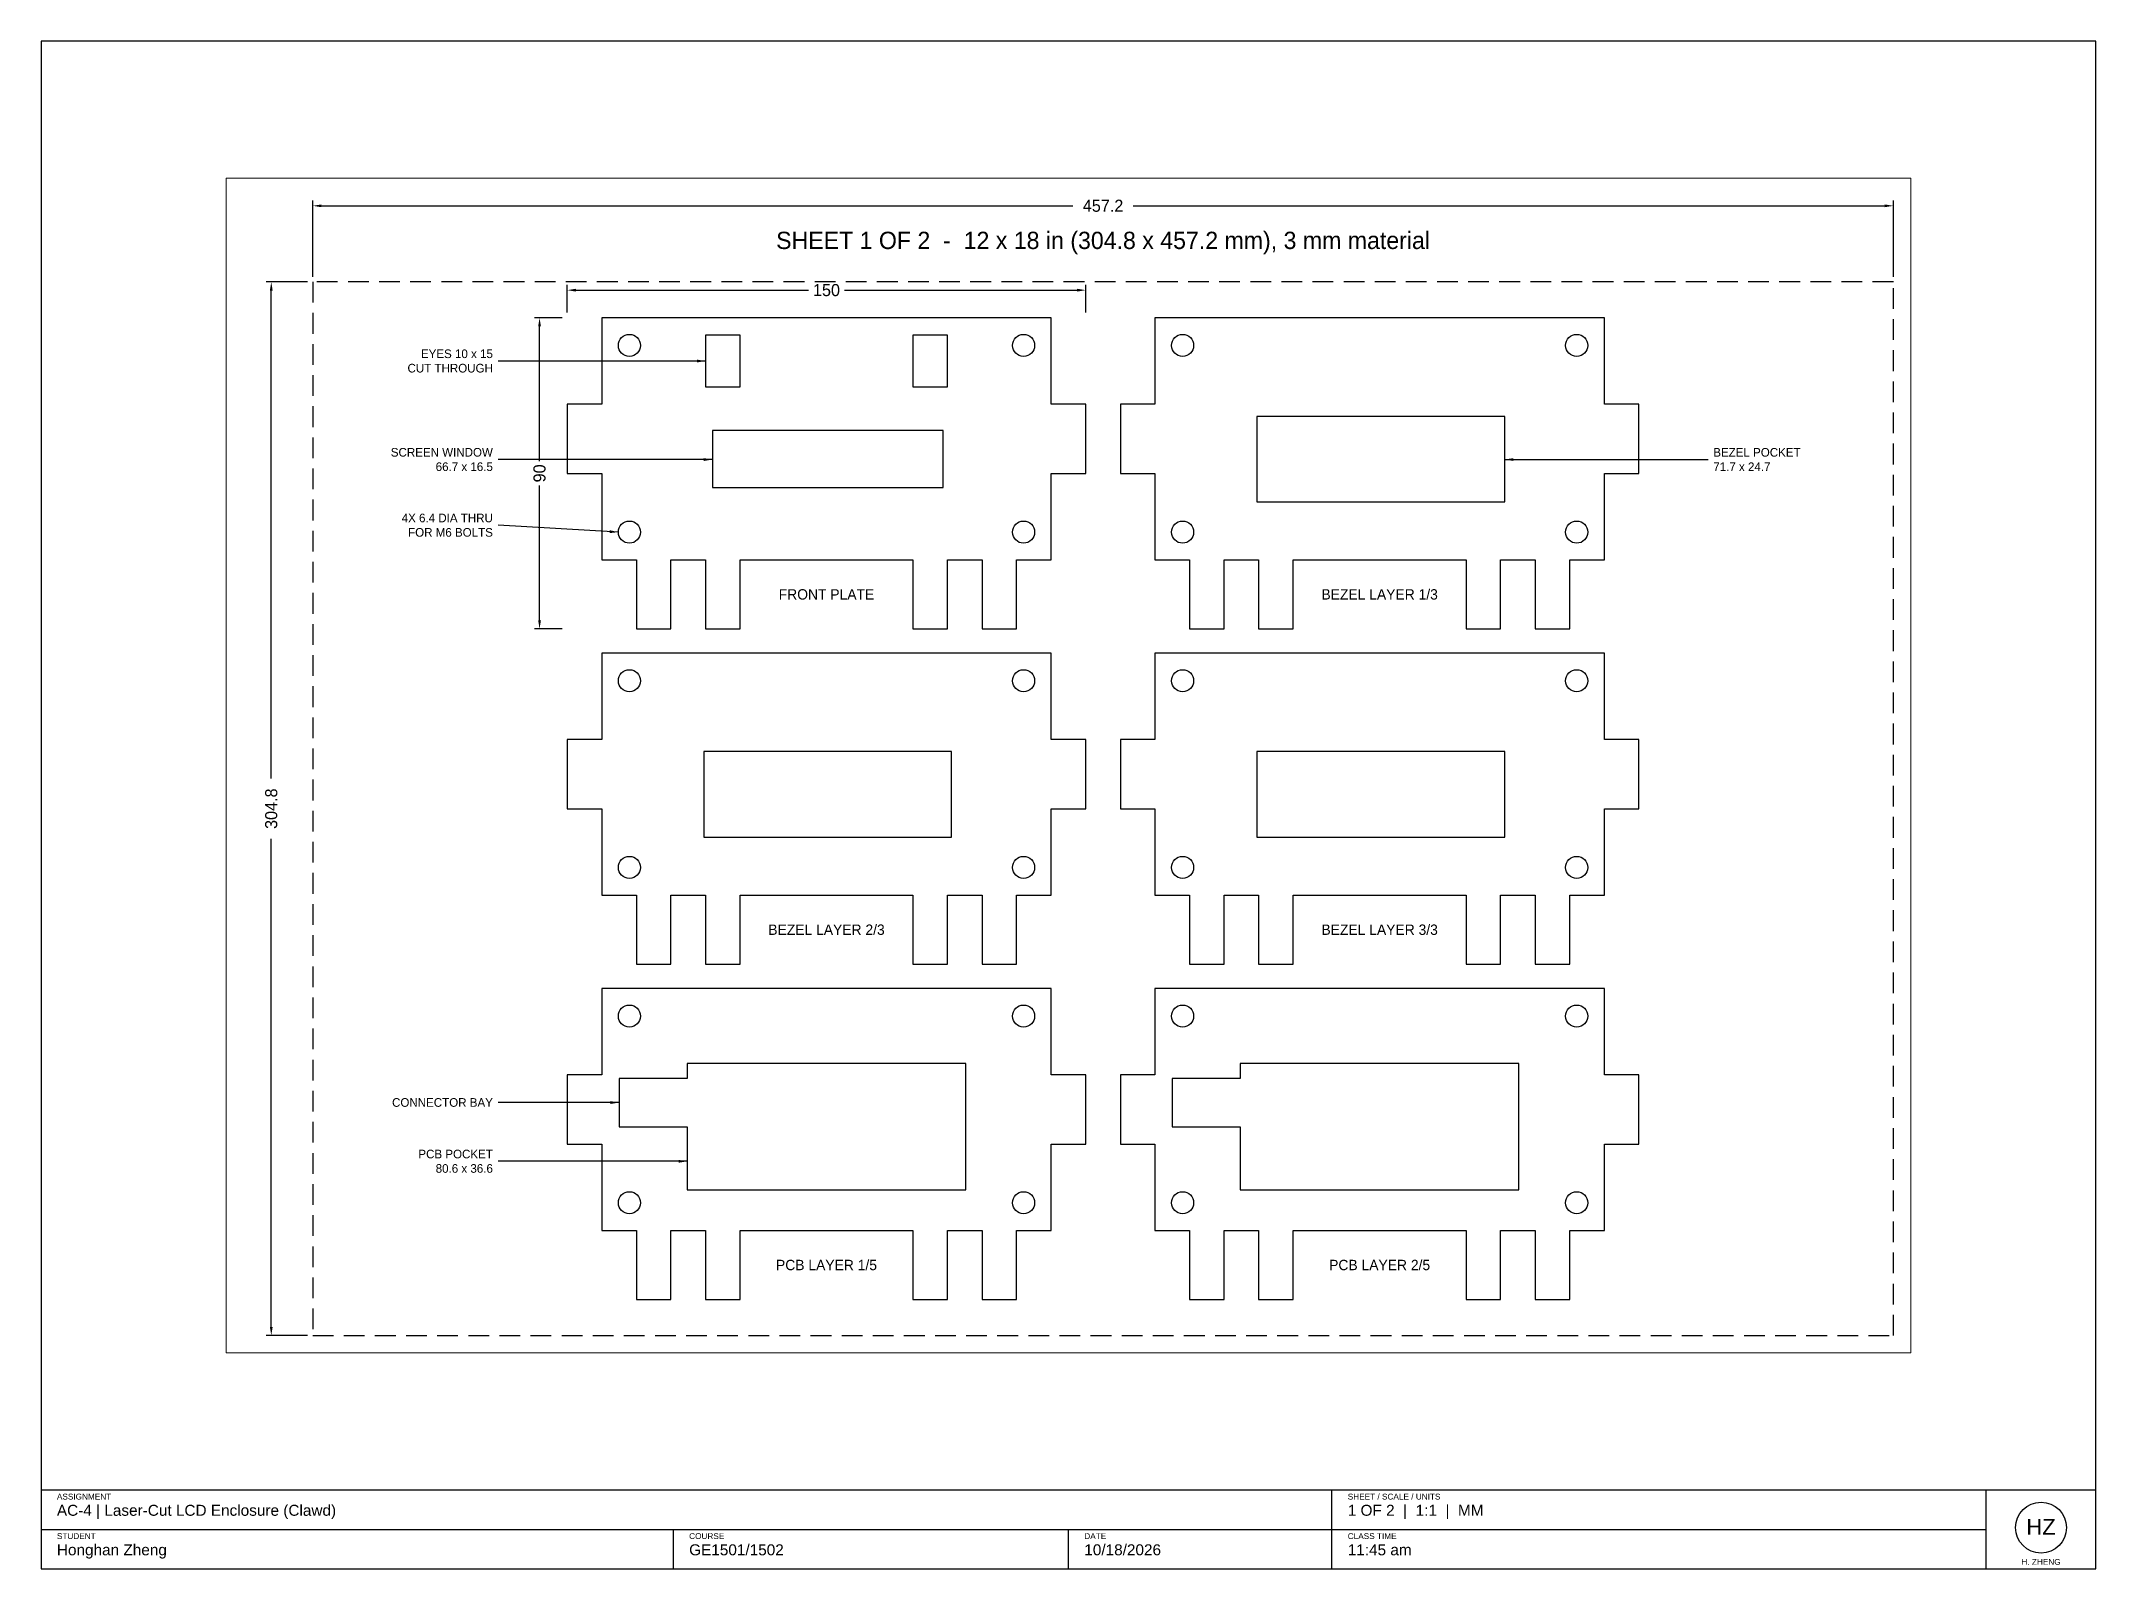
# Paper-space layout 'SHEET 1' of a CAD drawing. Header units: millimetres. Extents: x 8 to 602, y 8 to 450.
# The model-space entities are those that its viewports show. They can reach past a viewport. Long polylines and large blocks are cut down to what shows.
import ezdxf
from ezdxf.enums import TextEntityAlignment as Align

# ---------------------------------------------------------------- set-up
doc = ezdxf.new("R2010")
doc.units = ezdxf.units.MM
doc.linetypes.add('DASHED', pattern=[9, 6, -3])
for name, color, linetype in [('CUT', 1, 'Continuous'), ('DIM', 3, 'Continuous'), ('LOGO', 7, 'Continuous'), ('SHEET', 8, 'Continuous'), ('TitleBlock', 7, 'Continuous'), ('TitleText', 7, 'Continuous')]:
    doc.layers.add(name, color=color, linetype=linetype)
doc.layers.add('VIEWPORTS', color=8, linetype='Continuous', plot=False)
doc.styles.add('AC3Arial', font='Arial.ttf')
doc.dimstyles.get("Standard").update_dxf_attribs({"dimtxt": 2.5, "dimasz": 2.5, "dimexe": 1.25, "dimexo": 0.625, "dimtad": 1, "dimcen": 2.5, "dimazin": 3, "dimtfac": 1, "dimtmove": 0, "dimatfit": 3, "dimarcsym": 0})

# ---------------------------------------------------------------- blocks, each defined once
blk = doc.blocks.new('_CLOSEDFILLED')
at = {"color": 0, "linetype": 'ByBlock'}
blk.add_solid([(-1, 0.16), (0, 0), (-1, -0.16)], dxfattribs=at)
blk = doc.blocks.new('*D0')
at = {"transparency": 16777216}
for p, q in [((0, 306.3), (0, 328.3)), ((457.2, 306.3), (457.2, 328.3)), ((2.5, 326.8), (219.85, 326.8)), ((237.35, 326.8), (454.7, 326.8))]:
    blk.add_line(p, q, dxfattribs=at)
at = {"layer": 'Defpoints', "transparency": 16777216}
for p in [(0, 326.8), (0, 304.8), (457.2, 304.8)]:
    blk.add_point(p, dxfattribs=at)
at = {"layer": 'DIM', "transparency": 16777216, "xscale": 2.5, "yscale": 2.5, "rotation": 180}
blk.add_blockref('_CLOSEDFILLED', (0, 326.8), dxfattribs=at)
at = {"layer": 'DIM', "transparency": 16777216, "xscale": 2.5, "yscale": 2.5}
blk.add_blockref('_CLOSEDFILLED', (457.2, 326.8), dxfattribs=at)
at = {"layer": 'DIM', "transparency": 16777216, "insert": (228.6, 326.8), "char_height": 3.5, "attachment_point": 5}
blk.add_mtext('457.2', dxfattribs=at)
blk = doc.blocks.new('*D2')
at = {"transparency": 16777216}
for p, q in [((-1.5, 304.8), (-13.5, 304.8)), ((-12, 161.15), (-12, 302.3)), ((-12, 2.5), (-12, 143.65)), ((-1.5, 0), (-13.5, 0))]:
    blk.add_line(p, q, dxfattribs=at)
at = {"layer": 'Defpoints', "transparency": 16777216}
for p in [(0, 304.8), (-12, 0), (0, 0)]:
    blk.add_point(p, dxfattribs=at)
at = {"layer": 'DIM', "transparency": 16777216, "xscale": 2.5, "yscale": 2.5}
for p, rotation in [((-12, 304.8), 90), ((-12, 0), 270)]:
    blk.add_blockref('_CLOSEDFILLED', p, dxfattribs=dict(at, rotation=rotation))
at = {"layer": 'DIM', "transparency": 16777216, "insert": (-12, 152.4), "char_height": 3.5, "attachment_point": 5, "rotation": 90}
blk.add_mtext('304.8', dxfattribs=at)
blk = doc.blocks.new('*D5')
at = {"transparency": 16777216}
for p, q in [((73.6, 295.9), (73.6, 303.9)), ((223.6, 295.9), (223.6, 303.9)), ((76.1, 302.4), (143.35, 302.4)), ((153.85, 302.4), (221.1, 302.4))]:
    blk.add_line(p, q, dxfattribs=at)
at = {"layer": 'Defpoints', "transparency": 16777216}
for p in [(73.6, 302.4), (73.6, 294.4), (223.6, 294.4)]:
    blk.add_point(p, dxfattribs=at)
at = {"layer": 'DIM', "transparency": 16777216, "xscale": 2.5, "yscale": 2.5, "rotation": 180}
blk.add_blockref('_CLOSEDFILLED', (73.6, 302.4), dxfattribs=at)
at = {"layer": 'DIM', "transparency": 16777216, "xscale": 2.5, "yscale": 2.5}
blk.add_blockref('_CLOSEDFILLED', (223.6, 302.4), dxfattribs=at)
at = {"layer": 'DIM', "transparency": 16777216, "insert": (148.6, 302.4), "char_height": 3.5, "attachment_point": 5}
blk.add_mtext('150', dxfattribs=at)
blk = doc.blocks.new('*D6')
at = {"transparency": 16777216}
for p, q in [((72.1, 294.4), (64.1, 294.4)), ((65.6, 252.9), (65.6, 291.9)), ((65.6, 206.9), (65.6, 245.9)), ((72.1, 204.4), (64.1, 204.4))]:
    blk.add_line(p, q, dxfattribs=at)
at = {"layer": 'Defpoints', "transparency": 16777216}
for p in [(73.6, 294.4), (65.6, 204.4), (73.6, 204.4)]:
    blk.add_point(p, dxfattribs=at)
at = {"layer": 'DIM', "transparency": 16777216, "xscale": 2.5, "yscale": 2.5}
for p, rotation in [((65.6, 294.4), 90), ((65.6, 204.4), 270)]:
    blk.add_blockref('_CLOSEDFILLED', p, dxfattribs=dict(at, rotation=rotation))
at = {"layer": 'DIM', "transparency": 16777216, "insert": (65.6, 249.4), "char_height": 3.5, "attachment_point": 5, "rotation": 90}
blk.add_mtext('90', dxfattribs=at)

msp = doc.modelspace()

# ---------------------------------------------------------------- linework, layer by layer
at = {"layer": 'CUT'}
for points in [[(93.6, 204.4), (103.6, 204.4), (103.6, 224.4), (113.6, 224.4), (113.6, 204.4), (123.6, 204.4), (123.6, 224.4), (173.6, 224.4), (173.6, 204.4), (183.6, 204.4), (183.6, 224.4), (193.6, 224.4), (193.6, 204.4), (203.6, 204.4), (203.6, 224.4), (213.6, 224.4), (213.6, 249.4), (223.6, 249.4), (223.6, 269.4), (213.6, 269.4), (213.6, 294.4), (83.6, 294.4), (83.6, 269.4), (73.6, 269.4), (73.6, 249.4), (83.6, 249.4), (83.6, 224.4), (93.6, 224.4)], [(253.6, 204.4), (263.6, 204.4), (263.6, 224.4), (273.6, 224.4), (273.6, 204.4), (283.6, 204.4), (283.6, 224.4), (333.6, 224.4), (333.6, 204.4), (343.6, 204.4), (343.6, 224.4), (353.6, 224.4), (353.6, 204.4), (363.6, 204.4), (363.6, 224.4), (373.6, 224.4), (373.6, 249.4), (383.6, 249.4), (383.6, 269.4), (373.6, 269.4), (373.6, 294.4), (243.6, 294.4), (243.6, 269.4), (233.6, 269.4), (233.6, 249.4), (243.6, 249.4), (243.6, 224.4), (253.6, 224.4)], [(113.6, 274.4), (123.6, 274.4), (123.6, 289.4), (113.6, 289.4)], [(173.6, 274.4), (183.6, 274.4), (183.6, 289.4), (173.6, 289.4)], [(115.6, 245.3), (182.3, 245.3), (182.3, 261.8), (115.6, 261.8)], [(273.1, 241.2), (344.8, 241.2), (344.8, 265.9), (273.1, 265.9)], [(93.6, 107.4), (103.6, 107.4), (103.6, 127.4), (113.6, 127.4), (113.6, 107.4), (123.6, 107.4), (123.6, 127.4), (173.6, 127.4), (173.6, 107.4), (183.6, 107.4), (183.6, 127.4), (193.6, 127.4), (193.6, 107.4), (203.6, 107.4), (203.6, 127.4), (213.6, 127.4), (213.6, 152.4), (223.6, 152.4), (223.6, 172.4), (213.6, 172.4), (213.6, 197.4), (83.6, 197.4), (83.6, 172.4), (73.6, 172.4), (73.6, 152.4), (83.6, 152.4), (83.6, 127.4), (93.6, 127.4)], [(253.6, 107.4), (263.6, 107.4), (263.6, 127.4), (273.6, 127.4), (273.6, 107.4), (283.6, 107.4), (283.6, 127.4), (333.6, 127.4), (333.6, 107.4), (343.6, 107.4), (343.6, 127.4), (353.6, 127.4), (353.6, 107.4), (363.6, 107.4), (363.6, 127.4), (373.6, 127.4), (373.6, 152.4), (383.6, 152.4), (383.6, 172.4), (373.6, 172.4), (373.6, 197.4), (243.6, 197.4), (243.6, 172.4), (233.6, 172.4), (233.6, 152.4), (243.6, 152.4), (243.6, 127.4), (253.6, 127.4)], [(113.1, 144.2), (184.8, 144.2), (184.8, 168.9), (113.1, 168.9)], [(273.1, 144.2), (344.8, 144.2), (344.8, 168.9), (273.1, 168.9)], [(93.6, 10.4), (103.6, 10.4), (103.6, 30.4), (113.6, 30.4), (113.6, 10.4), (123.6, 10.4), (123.6, 30.4), (173.6, 30.4), (173.6, 10.4), (183.6, 10.4), (183.6, 30.4), (193.6, 30.4), (193.6, 10.4), (203.6, 10.4), (203.6, 30.4), (213.6, 30.4), (213.6, 55.4), (223.6, 55.4), (223.6, 75.4), (213.6, 75.4), (213.6, 100.4), (83.6, 100.4), (83.6, 75.4), (73.6, 75.4), (73.6, 55.4), (83.6, 55.4), (83.6, 30.4), (93.6, 30.4)], [(253.6, 10.4), (263.6, 10.4), (263.6, 30.4), (273.6, 30.4), (273.6, 10.4), (283.6, 10.4), (283.6, 30.4), (333.6, 30.4), (333.6, 10.4), (343.6, 10.4), (343.6, 30.4), (353.6, 30.4), (353.6, 10.4), (363.6, 10.4), (363.6, 30.4), (373.6, 30.4), (373.6, 55.4), (383.6, 55.4), (383.6, 75.4), (373.6, 75.4), (373.6, 100.4), (243.6, 100.4), (243.6, 75.4), (233.6, 75.4), (233.6, 55.4), (243.6, 55.4), (243.6, 30.4), (253.6, 30.4)], [(108.3, 42.1), (188.9, 42.1), (188.9, 78.7), (108.3, 78.7), (108.3, 74.4), (88.6, 74.4), (88.6, 60.4), (108.3, 60.4)], [(268.3, 42.1), (348.9, 42.1), (348.9, 78.7), (268.3, 78.7), (268.3, 74.4), (248.6, 74.4), (248.6, 60.4), (268.3, 60.4)]]:
    msp.add_lwpolyline(points, close=True, dxfattribs=at)
for centre in [(91.6, 286.4), (205.6, 286.4), (251.6, 286.4), (365.6, 286.4), (91.6, 232.4), (205.6, 232.4), (251.6, 232.4), (365.6, 232.4), (91.6, 189.4), (205.6, 189.4), (251.6, 189.4), (365.6, 189.4), (91.6, 135.4), (205.6, 135.4), (251.6, 135.4), (365.6, 135.4), (91.6, 92.4), (205.6, 92.4), (251.6, 92.4), (365.6, 92.4), (91.6, 38.4), (205.6, 38.4), (251.6, 38.4), (365.6, 38.4)]:
    msp.add_circle(centre, 3.2, dxfattribs=at)
at = {"layer": 'SHEET', "linetype": 'DASHED'}
msp.add_lwpolyline([(0, 0), (457.2, 0), (457.2, 304.8), (0, 304.8)], close=True, dxfattribs=at)

# ---------------------------------------------------------------- texts
at = {"layer": 'DIM'}
for s, height, p in [('SHEET 1 OF 2  -  12 x 18 in (304.8 x 457.2 mm), 3 mm material', 5, (228.6, 316.8)), ('FRONT PLATE', 3, (148.6, 214.4)), ('BEZEL LAYER 1/3', 3, (308.6, 214.4)), ('BEZEL LAYER 2/3', 3, (148.6, 117.4)), ('BEZEL LAYER 3/3', 3, (308.6, 117.4)), ('PCB LAYER 1/5', 3, (148.6, 20.4)), ('PCB LAYER 2/5', 3, (308.6, 20.4))]:
    msp.add_text(s, height=height, dxfattribs=at).set_placement(p, align=Align.MIDDLE_CENTER)
at = {"layer": 'DIM', "char_height": 2.5}
for s, insert, attachment_point in [('EYES 10 x 15\\PCUT THROUGH', (52.1, 281.9), 6), ('SCREEN WINDOW\\P66.7 x 16.5', (52.1, 253.4), 6), ('BEZEL POCKET\\P71.7 x 24.7', (405.1, 253.4), 4), ('4X 6.4 DIA THRU\\PFOR M6 BOLTS', (52.1, 234.4), 6), ('CONNECTOR BAY', (52.1, 67.4), 6), ('PCB POCKET\\P80.6 x 36.6', (52.1, 50.4), 6)]:
    msp.add_mtext(s, dxfattribs=dict(at, insert=insert, attachment_point=attachment_point))

# ---------------------------------------------------------------- dimensions: what is measured, and where the dimension line sits
at = {"layer": 'DIM'}
for base, p1, p2, picture, middle in [((0, 326.8), (0, 304.8), (457.2, 304.8), '*D0', (228.6, 326.8)), ((73.6, 302.4), (73.6, 294.4), (223.6, 294.4), '*D5', (148.6, 302.4))]:
    dim = msp.add_linear_dim(base=base, p1=p1, p2=p2, dimstyle='Standard', override={"dimtxt": 3.5, "dimasz": 2.5, "dimexe": 1.5, "dimexo": 1.5, "dimgap": 1, "dimdec": 2, "dimlfac": 1, "dimdsep": 46, "dimtxsty": 'Standard', "dimclrd": 256, "dimclre": 256, "dimclrt": 256}, dxfattribs=at)
    dim.commit()
    dim.dimension.update_dxf_attribs({"geometry": picture, "text_midpoint": middle})
for base, p1, p2, picture, middle in [((-12, 0), (0, 0), (0, 304.8), '*D2', (-12, 152.4)), ((65.6, 204.4), (73.6, 204.4), (73.6, 294.4), '*D6', (65.6, 249.4))]:
    dim = msp.add_linear_dim(base=base, p1=p1, p2=p2, angle=90, dimstyle='Standard', override={"dimtxt": 3.5, "dimasz": 2.5, "dimexe": 1.5, "dimexo": 1.5, "dimgap": 1, "dimdec": 2, "dimlfac": 1, "dimdsep": 46, "dimtxsty": 'Standard', "dimclrd": 256, "dimclre": 256, "dimclrt": 256}, dxfattribs=at)
    dim.commit()
    dim.dimension.update_dxf_attribs({"geometry": picture, "text_midpoint": middle})

# ---------------------------------------------------------------- leaders
for points in [[(113.6, 281.9), (53.6, 281.9)], [(115.6, 253.4), (53.6, 253.4)], [(344.8, 253.4), (403.6, 253.4)], [(88.4, 232.4), (53.6, 234.4)], [(88.6, 67.4), (53.6, 67.4)], [(108.3, 50.4), (53.6, 50.4)]]:
    msp.add_leader(points, dimstyle='Standard', override={"dimasz": 2.5, "dimclrd": 256}, dxfattribs=at)

psp = doc.layouts.new('SHEET 1')

# ---------------------------------------------------------------- linework, layer by layer
at = {"layer": 'LOGO'}
psp.add_circle((586.105, 19.558), 7.366, dxfattribs=at)
at = {"layer": 'TitleBlock'}
for p, q in [((7.62, 30.48), (601.98, 30.48)), ((381, 7.62), (381, 30.48)), ((570.23, 7.62), (570.23, 30.48)), ((7.62, 19.05), (570.23, 19.05)), ((190.5, 7.62), (190.5, 19.05)), ((304.8, 7.62), (304.8, 19.05))]:
    psp.add_line(p, q, dxfattribs=at)
psp.add_lwpolyline([(7.62, 7.62), (601.98, 7.62), (601.98, 449.58), (7.62, 449.58)], close=True, dxfattribs=at)

# ---------------------------------------------------------------- texts
at = {"layer": 'LOGO', "style": 'AC3Arial'}
for s, height, p in [('HZ', 4.572, (586.105, 19.812)), ('H. ZHENG', 1.7018, (586.105, 9.652))]:
    psp.add_text(s, height=height, dxfattribs=at).set_placement(p, align=Align.MIDDLE_CENTER)
at = {"layer": 'TitleText', "style": 'AC3Arial'}
for s, height, p in [('ASSIGNMENT', 1.7018, (12.192, 27.686)), ('AC-4 | Laser-Cut LCD Enclosure (Clawd)', 3.175, (12.192, 22.987)), ('SHEET / SCALE / UNITS', 1.7018, (385.572, 27.686)), ('1 OF 2  |  1:1  |  MM', 3.175, (385.572, 22.987)), ('STUDENT', 1.7018, (12.192, 16.256)), ('COURSE', 1.7018, (195.072, 16.256)), ('DATE', 1.7018, (309.372, 16.256)), ('CLASS TIME', 1.7018, (385.572, 16.256)), ('Honghan Zheng', 3.175, (12.192, 11.557)), ('GE1501/1502', 3.175, (195.072, 11.557)), ('10/18/2026', 3.175, (309.372, 11.557)), ('11:45 am', 3.175, (385.572, 11.557))]:
    psp.add_text(s, height=height, dxfattribs=at).set_placement(p)

# ---------------------------------------------------------------- viewports
at = {"layer": 'VIEWPORTS'}
psp.add_viewport(center=(304.8, 240.03), size=(487.2, 339.8), view_center_point=(218.6, 164.9), view_height=339.8, dxfattribs=at)

doc.saveas('drawing.dxf')
